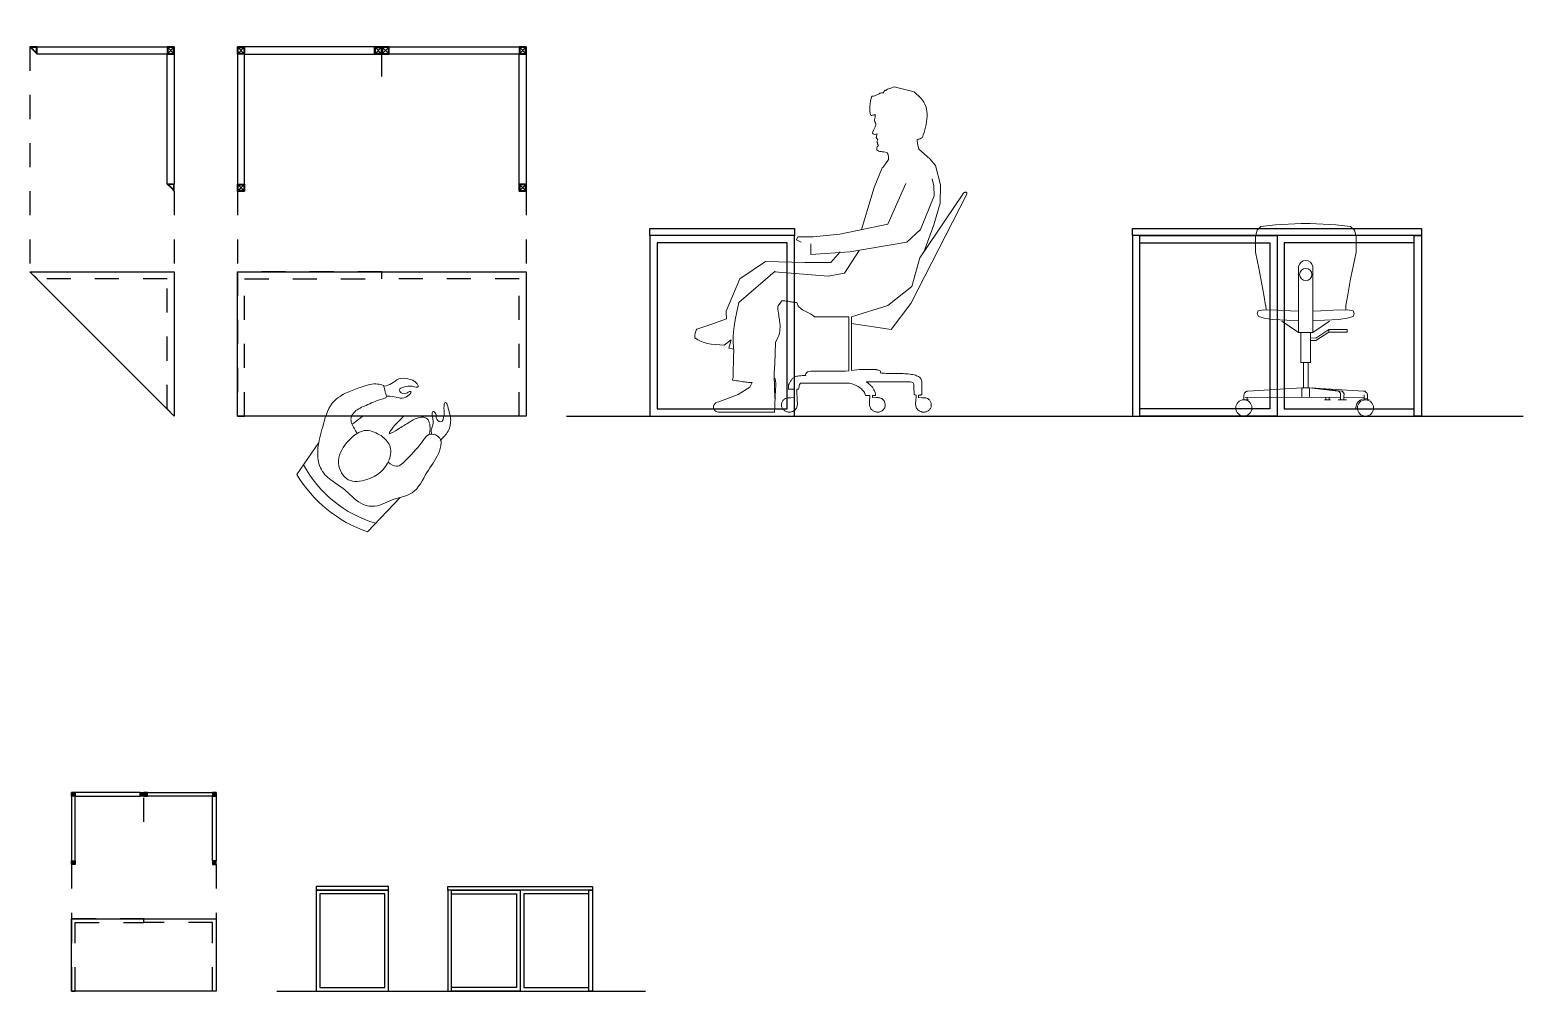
# Model space of a CAD drawing. Header units: millimetres. Extents: x -7.7 to 14.5, y -8.8 to 5.8.
# Drawn here: x -7.71 to -1.51, y 1.76 to 5.75 of the extents above; entities that cross this region are included whole.
import ezdxf

# ---------------------------------------------------------------- set-up
doc = ezdxf.new("R2010")
doc.units = ezdxf.units.MM
doc.linetypes.add('ACAD_ISO03W100', pattern=[30, 12, -18])
doc.linetypes.add('DASHED', pattern=[0.75, 0.5, -0.25])
doc.layers.add('04.PROVOLES_1', color=5, linetype='Continuous', lineweight=9)
doc.layers.add('GONIES', color=5, linetype='Continuous')
doc.layers.add('TAVLES', color=1, linetype='Continuous')

# ---------------------------------------------------------------- blocks, each defined once
blk = doc.blocks.new('chir')
at = {"layer": '04.PROVOLES_1', "color": 252}
for p, q in [((3.7788, -3.7158), (3.7118, -3.7235)), ((3.8974, -3.7101), (3.7788, -3.7158)), ((3.8974, -3.7101), (3.9393, -3.7101)), ((3.9393, -3.7101), (4.0579, -3.7158)), ((4.0579, -3.7158), (4.1249, -3.7235)), ((3.6937, -3.7415), (3.686, -3.7698)), ((3.686, -3.7698), (3.686, -3.8419)), ((3.7118, -3.7235), (3.6937, -3.7415)), ((4.1249, -3.7235), (4.143, -3.7415)), ((4.143, -3.7415), (4.1507, -3.7698)), ((4.1507, -3.7698), (4.1507, -3.8419)), ((3.686, -3.8419), (3.7015, -3.9165)), ((4.1507, -3.8419), (4.1352, -3.9165)), ((3.7015, -3.9165), (3.7118, -3.9655)), ((3.8857, -4.213), (3.8857, -3.9083)), ((3.951, -4.213), (3.951, -3.9083)), ((4.1352, -3.9165), (4.1249, -3.9655)), ((3.7118, -3.9655), (3.7247, -4.0401)), ((4.1249, -3.9655), (4.112, -4.0401)), ((3.7247, -4.0401), (3.7324, -4.089)), ((4.112, -4.0401), (4.1043, -4.089)), ((3.6946, -4.1267), (3.6986, -4.1135)), ((3.6999, -4.14), (3.6946, -4.1267)), ((3.6986, -4.1135), (3.725, -4.1082)), ((3.725, -4.1082), (3.7912, -4.1109)), ((3.7324, -4.089), (3.7324, -4.089)), ((3.7337, -4.0892), (3.7351, -4.1081)), ((3.7912, -4.1109), (3.8482, -4.1135)), ((3.8482, -4.1135), (3.8857, -4.1145)), ((3.9885, -4.1135), (3.951, -4.1145)), ((4.0455, -4.1109), (3.9885, -4.1135)), ((4.1117, -4.1082), (4.0455, -4.1109)), ((4.1042, -4.0892), (4.1035, -4.1081)), ((4.1043, -4.089), (4.1043, -4.089)), ((4.1381, -4.1135), (4.1117, -4.1082)), ((4.1368, -4.14), (4.1421, -4.1267)), ((4.1421, -4.1267), (4.1381, -4.1135)), ((3.7264, -4.1479), (3.6999, -4.14)), ((3.7661, -4.1532), (3.7264, -4.1479)), ((3.831, -4.1572), (3.7661, -4.1532)), ((3.8857, -4.213), (3.808, -4.1614)), ((3.8857, -4.1583), (3.831, -4.1572)), ((3.951, -4.1583), (4.0057, -4.1572)), ((3.951, -4.213), (4.0287, -4.1614)), ((4.0243, -4.1995), (3.9647, -4.2392)), ((4.0057, -4.1572), (4.0706, -4.1532)), ((4.0243, -4.2114), (4.0243, -4.1995)), ((4.0243, -4.1995), (4.109, -4.1995)), ((4.0706, -4.1532), (4.1103, -4.1479)), ((4.109, -4.1995), (4.109, -4.2114)), ((4.1103, -4.1479), (4.1368, -4.14)), ((3.8857, -4.213), (3.951, -4.213)), ((3.8957, -4.213), (3.8957, -4.3523)), ((3.941, -4.213), (3.941, -4.3523)), ((3.9647, -4.2392), (3.9422, -4.2379)), ((3.9647, -4.2511), (3.9422, -4.2498)), ((4.0243, -4.2114), (3.9647, -4.2511)), ((4.109, -4.2114), (4.0243, -4.2114)), ((3.8957, -4.3523), (3.941, -4.3523)), ((3.9075, -4.3523), (3.9075, -4.4693)), ((3.9292, -4.3523), (3.9292, -4.4693)), ((3.6516, -4.4841), (3.9011, -4.4693)), ((3.9011, -4.4693), (3.9011, -4.513)), ((3.9011, -4.4693), (3.9356, -4.4693)), ((3.9356, -4.4693), (4.0681, -4.4841)), ((4.1851, -4.4841), (3.9356, -4.4693)), ((3.9356, -4.4693), (3.9356, -4.513)), ((3.9514, -4.4693), (4.0838, -4.4841)), ((3.6273, -4.5243), (3.6541, -4.5243)), ((3.6331, -4.5037), (3.6331, -4.5243)), ((4.0793, -4.5127), (3.6382, -4.5135)), ((3.6488, -4.5127), (3.6488, -4.5243)), ((4.0053, -4.5243), (4.0321, -4.5243)), ((4.0111, -4.5128), (4.0111, -4.5243)), ((4.0268, -4.5127), (4.0268, -4.5243)), ((4.1072, -4.5243), (4.0688, -4.5243)), ((4.0793, -4.5012), (4.0793, -4.5243)), ((4.095, -4.5037), (4.095, -4.5127)), ((4.095, -4.5141), (4.1879, -4.5127)), ((4.095, -4.5141), (4.095, -4.5243)), ((4.1879, -4.5012), (4.1879, -4.5243)), ((4.2036, -4.5037), (4.2036, -4.5243))]:
    blk.add_line(p, q, dxfattribs=at)
for points in [[(3.6331, -4.5037, -0.063065), (3.6338, -4.498, -0.085574), (3.6355, -4.4942, -0.040619), (3.6386, -4.4904, -0.040619), (3.6422, -4.4871, -0.085574), (3.646, -4.4851, -0.063065), (3.6516, -4.4841)], [(4.0681, -4.4841, -0.060216), (4.0724, -4.4861, -0.082794), (4.0749, -4.4885, -0.037698), (4.0772, -4.4919, -0.037698), (4.079, -4.4955, -0.082794), (4.0796, -4.4989, -0.060216), (4.0793, -4.5037)], [(4.0838, -4.4841, -0.060216), (4.0881, -4.4861, -0.082794), (4.0907, -4.4885, -0.037698), (4.0929, -4.4919, -0.037698), (4.0947, -4.4955, -0.082794), (4.0954, -4.4989, -0.060216), (4.095, -4.5037)], [(4.1851, -4.4841, -0.063065), (4.1907, -4.4851, -0.085574), (4.1945, -4.4871, -0.040619), (4.1981, -4.4904, -0.040619), (4.2012, -4.4942, -0.085574), (4.2029, -4.498, -0.063065), (4.2036, -4.5037)]]:
    blk.add_lwpolyline(points, format="xyb", dxfattribs=at)
for centre, radius in [((3.9184, -3.9455), 0.0281), ((3.6326, -4.5616), 0.0374), ((4.1943, -4.5619), 0.0374)]:
    blk.add_circle(centre, radius, dxfattribs=at)
for centre, radius, start, end in [((3.9184, -3.9142), 0.0332, 10.19932, 169.80068), ((4.194, -4.5633), 0.0443, 67.37952, 180.31599)]:
    blk.add_arc(centre, radius, start, end, dxfattribs=at)
blk = doc.blocks.new('man chair')
at = {"layer": '04.PROVOLES_1', "color": 252}
for p, q in [((5.9833, -5.7621), (5.9767, -5.7719)), ((5.9914, -5.7531), (5.9833, -5.7621)), ((6.0235, -5.7217), (5.9914, -5.7531)), ((6.1219, -5.6968), (6.0235, -5.7217)), ((6.1272, -5.6995), (6.1219, -5.6968)), ((6.1327, -5.7017), (6.1272, -5.6995)), ((6.1384, -5.7035), (6.1327, -5.7017)), ((6.1442, -5.7051), (6.1384, -5.7035)), ((6.1498, -5.7069), (6.1442, -5.7051)), ((6.1551, -5.7089), (6.1498, -5.7069)), ((6.1596, -5.7115), (6.1551, -5.7089)), ((6.1632, -5.7146), (6.1596, -5.7115)), ((6.166, -5.714), (6.1632, -5.7146)), ((6.1678, -5.7145), (6.166, -5.714)), ((6.169, -5.7157), (6.1678, -5.7145)), ((6.17, -5.7176), (6.169, -5.7157)), ((6.1708, -5.7199), (6.17, -5.7176)), ((6.1719, -5.7221), (6.1708, -5.7199)), ((6.1733, -5.7244), (6.1719, -5.7221)), ((6.1754, -5.7262), (6.1733, -5.7244)), ((6.178, -5.7257), (6.1754, -5.7262)), ((6.1809, -5.7257), (6.178, -5.7257)), ((6.1842, -5.7264), (6.1809, -5.7257)), ((6.1874, -5.7275), (6.1842, -5.7264)), ((6.1913, -5.7289), (6.1874, -5.7275)), ((6.195, -5.7307), (6.1913, -5.7289)), ((6.1988, -5.7326), (6.195, -5.7307)), ((6.2027, -5.7346), (6.1988, -5.7326)), ((6.2067, -5.7366), (6.2027, -5.7346)), ((6.2105, -5.7385), (6.2067, -5.7366)), ((6.2143, -5.7403), (6.2105, -5.7385)), ((6.2181, -5.7417), (6.2143, -5.7403)), ((6.2214, -5.7428), (6.2181, -5.7417)), ((6.2247, -5.7435), (6.2214, -5.7428)), ((6.2276, -5.7435), (6.2247, -5.7435)), ((6.2302, -5.743), (6.2276, -5.7435)), ((6.2339, -5.7541), (6.2302, -5.743)), ((6.2369, -5.7662), (6.2339, -5.7541)), ((5.9613, -5.8299), (5.9612, -5.8427)), ((5.9622, -5.8173), (5.9613, -5.8299)), ((5.9642, -5.8053), (5.9622, -5.8173)), ((5.9672, -5.7935), (5.9642, -5.8053)), ((5.9713, -5.7825), (5.9672, -5.7935)), ((5.9767, -5.7719), (5.9713, -5.7825)), ((6.2137, -5.834), (6.2172, -5.8344)), ((6.2143, -5.8397), (6.2137, -5.834)), ((6.2172, -5.8344), (6.2209, -5.8348)), ((6.2209, -5.8348), (6.2244, -5.8354)), ((6.2244, -5.8354), (6.2276, -5.8358)), ((6.2276, -5.8358), (6.2307, -5.8365)), ((6.2307, -5.8365), (6.2333, -5.8369)), ((6.2333, -5.8369), (6.2356, -5.8375)), ((6.2356, -5.8375), (6.239, -5.8279)), ((6.2394, -5.7789), (6.2369, -5.7662)), ((6.239, -5.8279), (6.2409, -5.8168)), ((6.2409, -5.792), (6.2394, -5.7789)), ((6.2415, -5.8048), (6.2409, -5.792)), ((6.2409, -5.8168), (6.2415, -5.8048)), ((5.9612, -5.8427), (5.9619, -5.8557)), ((5.9619, -5.8557), (5.9634, -5.8688)), ((5.9634, -5.8688), (5.9658, -5.8818)), ((5.9658, -5.8818), (5.9685, -5.8949)), ((5.9685, -5.8949), (5.9717, -5.9078)), ((5.9717, -5.9078), (5.9756, -5.9203)), ((6.2118, -5.8808), (6.2121, -5.8773)), ((6.2122, -5.8844), (6.2118, -5.8808)), ((6.2121, -5.8773), (6.2134, -5.8733)), ((6.2133, -5.8885), (6.2122, -5.8844)), ((6.2153, -5.8929), (6.2133, -5.8885)), ((6.2134, -5.8733), (6.2156, -5.8685)), ((6.2153, -5.8462), (6.2143, -5.8397)), ((6.2164, -5.8521), (6.2153, -5.8462)), ((6.2177, -5.8988), (6.2153, -5.8929)), ((6.2156, -5.8685), (6.2185, -5.8624)), ((6.2176, -5.8578), (6.2164, -5.8521)), ((6.2185, -5.8624), (6.2176, -5.8578)), ((6.2235, -5.9096), (6.2177, -5.8988)), ((6.2264, -5.9177), (6.2235, -5.9096)), ((5.9756, -5.9203), (5.9795, -5.9325)), ((5.9795, -5.9325), (5.9838, -5.9443)), ((5.9838, -5.9443), (5.9902, -5.948)), ((5.9902, -5.948), (5.9952, -5.9506)), ((5.9952, -5.9506), (5.9991, -5.9524)), ((5.9991, -5.9524), (6.0023, -5.9533)), ((6.0081, -5.9747), (6.0017, -6.0026)), ((6.0023, -5.9533), (6.0053, -5.9538)), ((6.0053, -5.9538), (6.0087, -5.9539)), ((6.0082, -5.9749), (6.0081, -5.9747)), ((6.0093, -5.961), (6.0082, -5.9749)), ((6.0087, -5.9539), (6.0101, -5.954)), ((6.0101, -5.954), (6.0093, -5.961)), ((6.1999, -5.983), (6.2001, -5.9804)), ((6.2008, -5.9855), (6.1999, -5.983)), ((6.2001, -5.9804), (6.2013, -5.9794)), ((6.2012, -5.9563), (6.2099, -5.9445)), ((6.2064, -5.9668), (6.2012, -5.9563)), ((6.2013, -5.9794), (6.2024, -5.9778)), ((6.2024, -5.9778), (6.2028, -5.9758)), ((6.2028, -5.9758), (6.2031, -5.9735)), ((6.2031, -5.9735), (6.2037, -5.9714)), ((6.2037, -5.9714), (6.2041, -5.9694)), ((6.2041, -5.9694), (6.2052, -5.9678)), ((6.2052, -5.9678), (6.2064, -5.9668)), ((6.2056, -5.9275), (6.2118, -5.9289)), ((6.2099, -5.9445), (6.2056, -5.9275)), ((6.2118, -5.9289), (6.2174, -5.9294)), ((6.2174, -5.9294), (6.2219, -5.9288)), ((6.2219, -5.9288), (6.2252, -5.9271)), ((6.2252, -5.9271), (6.2269, -5.9234)), ((6.2269, -5.9234), (6.2264, -5.9177)), ((6.1496, -6.0516), (6.1496, -6.0408)), ((6.1758, -6.0901), (6.1496, -6.0516)), ((6.1723, -6.0153), (6.1792, -6.0148)), ((6.1792, -6.0148), (6.1857, -6.0139)), ((6.1857, -6.0139), (6.1916, -6.0126)), ((6.1916, -6.0126), (6.1969, -6.0111)), ((6.1969, -6.0111), (6.2016, -6.0091)), ((6.2024, -5.9877), (6.2008, -5.9855)), ((6.2016, -6.0091), (6.2057, -6.0068)), ((6.2041, -5.9904), (6.2024, -5.9877)), ((6.2058, -5.9935), (6.2041, -5.9904)), ((6.2057, -6.0068), (6.2069, -6.0014)), ((6.2069, -5.9971), (6.2058, -5.9935)), ((6.2069, -6.0014), (6.2069, -5.9971)), ((6.1807, -6.0924), (6.1758, -6.0901)), ((6.2197, -6.1899), (6.1807, -6.0924)), ((5.9262, -6.2305), (5.9276, -6.181)), ((5.9276, -6.181), (5.9359, -6.1463)), ((6.0646, -6.1702), (6.1531, -6.3678)), ((6.2812, -6.3953), (6.2197, -6.1899)), ((5.7668, -6.2152), (5.7661, -6.2167)), ((5.7661, -6.2167), (5.7661, -6.2183)), ((5.7661, -6.2183), (5.7665, -6.22)), ((5.7665, -6.22), (5.7672, -6.222)), ((5.7676, -6.2141), (5.7668, -6.2152)), ((5.7672, -6.222), (6.0397, -6.7559)), ((5.7687, -6.213), (5.7676, -6.2141)), ((5.7703, -6.2125), (5.7687, -6.213)), ((5.7723, -6.2123), (5.7703, -6.2125)), ((5.7727, -6.2123), (5.7723, -6.2123)), ((5.7747, -6.2125), (5.7727, -6.2123)), ((5.7769, -6.213), (5.7747, -6.2125)), ((5.7789, -6.2141), (5.7769, -6.213)), ((5.7809, -6.2152), (5.7789, -6.2141)), ((5.7826, -6.2167), (5.7809, -6.2152)), ((5.7844, -6.2183), (5.7826, -6.2167)), ((5.7859, -6.22), (5.7844, -6.2183)), ((5.787, -6.222), (5.7859, -6.22)), ((5.9969, -6.5335), (5.787, -6.222)), ((5.9262, -6.2305), (5.9935, -6.395)), ((5.9935, -6.395), (6.0598, -6.4564)), ((6.1531, -6.3678), (6.3876, -6.4182)), ((6.3876, -6.4182), (6.5183, -6.4299)), ((6.0598, -6.4564), (6.0598, -6.4564)), ((6.5183, -6.4299), (6.5925, -6.4306)), ((6.5295, -6.4654), (6.5295, -6.5171)), ((6.5995, -6.4446), (6.5764, -6.4564)), ((6.5925, -6.4306), (6.5995, -6.4446)), ((6.0352, -6.6726), (5.9969, -6.5335)), ((6.3647, -6.6083), (6.2934, -6.4965)), ((6.4319, -6.5555), (6.3863, -6.5042)), ((6.5592, -6.5555), (6.4319, -6.5555)), ((6.7503, -6.5505), (6.5592, -6.5555)), ((6.8767, -6.6358), (6.7503, -6.5505)), ((6.4439, -6.6227), (6.3647, -6.6083)), ((6.7063, -6.6014), (6.4439, -6.6227)), ((6.8809, -6.7521), (6.7032, -6.5987)), ((6.9431, -6.7936), (6.8767, -6.6358)), ((6.1526, -6.7654), (6.0352, -6.6726)), ((6.0397, -6.7559), (6.1372, -6.8828)), ((6.3304, -6.822), (6.1526, -6.7654)), ((6.5638, -6.7907), (6.5702, -6.7869)), ((6.5702, -6.7869), (6.5762, -6.783)), ((6.5762, -6.783), (6.5815, -6.7783)), ((6.5815, -6.7783), (6.5863, -6.7735)), ((6.5863, -6.7735), (6.5905, -6.7678)), ((6.5905, -6.7678), (6.5938, -6.7611)), ((6.5938, -6.7611), (6.596, -6.7539)), ((6.596, -6.7539), (6.6004, -6.7519)), ((6.6004, -6.7519), (6.6062, -6.751)), ((6.6062, -6.751), (6.6121, -6.7501)), ((6.6121, -6.7501), (6.6179, -6.7492)), ((6.6179, -6.7492), (6.6236, -6.7484)), ((6.6236, -6.7484), (6.6293, -6.7475)), ((6.6293, -6.7475), (6.635, -6.7466)), ((6.635, -6.7466), (6.6406, -6.7457)), ((6.6406, -6.7457), (6.6458, -6.745)), ((6.6458, -6.745), (6.6511, -6.7444)), ((6.6511, -6.7444), (6.6562, -6.7439)), ((6.6562, -6.7439), (6.6611, -6.7435)), ((6.6611, -6.7435), (6.6657, -6.7431)), ((6.6657, -6.7431), (6.6701, -6.7431)), ((6.6701, -6.7431), (6.6749, -6.7492)), ((6.6749, -6.7492), (6.6794, -6.7545)), ((6.6794, -6.7545), (6.6829, -6.7589)), ((6.6829, -6.7589), (6.686, -6.7633)), ((6.686, -6.7633), (6.6884, -6.7675)), ((6.6884, -6.7675), (6.6899, -6.7724)), ((6.6904, -6.7841), (6.6893, -6.7942)), ((6.6899, -6.7724), (6.6906, -6.7777)), ((6.6906, -6.7777), (6.6904, -6.7841)), ((6.891, -6.7973), (6.8809, -6.7521)), ((6.1372, -6.8828), (6.3304, -6.8537)), ((6.3304, -6.822), (6.3304, -7.0836)), ((6.3441, -6.8219), (6.5118, -6.8209)), ((6.3441, -7.0852), (6.3441, -6.8219)), ((6.5118, -6.8209), (6.5158, -6.8167)), ((6.5158, -6.8167), (6.5204, -6.8127)), ((6.5204, -6.8127), (6.5257, -6.8094)), ((6.5257, -6.8094), (6.5314, -6.8061)), ((6.5314, -6.8061), (6.5376, -6.803)), ((6.5376, -6.803), (6.5442, -6.7999)), ((6.5442, -6.7999), (6.5508, -6.7971)), ((6.5508, -6.7971), (6.5575, -6.794)), ((6.5575, -6.794), (6.5638, -6.7907)), ((6.6805, -6.8526), (6.6796, -6.8621)), ((6.6816, -6.8429), (6.6805, -6.8526)), ((6.6829, -6.8335), (6.6816, -6.8429)), ((6.6847, -6.8238), (6.6829, -6.8335)), ((6.6862, -6.8143), (6.6847, -6.8238)), ((6.6877, -6.8043), (6.6862, -6.8143)), ((6.6893, -6.7942), (6.6877, -6.8043)), ((6.8983, -6.8359), (6.891, -6.7973)), ((6.9033, -6.8681), (6.8983, -6.8359)), ((6.9407, -6.8307), (6.9418, -6.8225)), ((6.9407, -6.8307), (6.9407, -6.8307)), ((7.0179, -6.859), (6.9407, -6.8307)), ((6.9418, -6.8225), (6.9429, -6.808)), ((6.9429, -6.808), (6.9431, -6.7936)), ((7.0864, -6.8825), (7.0179, -6.859)), ((6.6796, -6.8621), (6.6794, -6.8718)), ((6.6794, -6.8718), (6.6798, -6.8815)), ((6.6798, -6.8815), (6.6809, -6.8917)), ((6.6809, -6.8917), (6.6829, -6.9018)), ((6.6829, -6.9018), (6.6858, -6.9122)), ((6.6858, -6.9122), (6.6899, -6.923)), ((6.6899, -6.923), (6.695, -6.9342)), ((6.9066, -6.8952), (6.9033, -6.8681)), ((6.9082, -6.9174), (6.9066, -6.8952)), ((6.9086, -6.9357), (6.9082, -6.9174)), ((7.0807, -6.9345), (7.0884, -6.9297)), ((7.0895, -6.8871), (7.0864, -6.8825)), ((7.0884, -6.9297), (7.0956, -6.9244)), ((7.0917, -6.8924), (7.0895, -6.8871)), ((7.0934, -6.8977), (7.0917, -6.8924)), ((7.0945, -6.9034), (7.0934, -6.8977)), ((7.0952, -6.9089), (7.0945, -6.9034)), ((7.0954, -6.9145), (7.0952, -6.9089)), ((7.0956, -6.9195), (7.0954, -6.9145)), ((7.0956, -6.9244), (7.0956, -6.9195)), ((6.695, -6.9342), (6.7016, -6.9457)), ((6.7016, -6.9457), (6.7052, -7.0515)), ((6.9055, -6.995), (6.9058, -6.9851)), ((6.9064, -7.0056), (6.9055, -6.995)), ((6.9058, -6.9851), (6.9064, -6.975)), ((6.9064, -6.975), (6.9075, -6.9637)), ((6.9086, -7.1173), (6.9064, -7.0056)), ((6.9075, -6.9637), (6.9084, -6.951)), ((6.9084, -6.951), (6.9086, -6.9357)), ((6.9184, -6.9341), (6.9184, -6.9343)), ((6.9294, -6.9755), (6.9184, -6.9341)), ((6.9184, -6.9343), (6.9527, -6.9595)), ((7.0165, -6.9552), (7.0262, -6.9535)), ((7.0262, -6.9535), (7.0359, -6.9513)), ((7.0359, -6.9513), (7.0454, -6.9488)), ((7.0454, -6.9488), (7.0546, -6.9458)), ((7.0546, -6.9458), (7.0637, -6.9424)), ((7.0637, -6.9424), (7.0723, -6.9387)), ((7.0723, -6.9387), (7.0807, -6.9345)), ((6.2085, -7.0787), (6.2058, -7.0807)), ((6.2905, -7.0787), (6.2085, -7.0787)), ((6.3304, -7.0836), (6.2905, -7.0787)), ((6.7052, -7.0515), (6.7089, -7.0949)), ((5.9865, -7.142), (5.986, -7.2015)), ((5.9874, -7.1321), (5.9865, -7.1367)), ((5.9865, -7.1367), (5.9865, -7.142)), ((5.9891, -7.1277), (5.9874, -7.1321)), ((5.9913, -7.1237), (5.9891, -7.1277)), ((5.9944, -7.1202), (5.9913, -7.1237)), ((5.9982, -7.1169), (5.9944, -7.1202)), ((6.0024, -7.114), (5.9982, -7.1169)), ((6.0072, -7.1116), (6.0024, -7.114)), ((6.0125, -7.1092), (6.0072, -7.1116)), ((6.0182, -7.1074), (6.0125, -7.1092)), ((6.0246, -7.1056), (6.0182, -7.1074)), ((6.0312, -7.1041), (6.0246, -7.1056)), ((6.0262, -7.1524), (6.0271, -7.1477)), ((6.0271, -7.1477), (6.0288, -7.1442)), ((6.0288, -7.1442), (6.0317, -7.142)), ((6.0383, -7.1028), (6.0312, -7.1041)), ((6.0317, -7.142), (6.0356, -7.1405)), ((6.0356, -7.1405), (6.0414, -7.14)), ((6.0456, -7.1019), (6.0383, -7.1028)), ((6.0414, -7.14), (6.2576, -7.1387)), ((6.0533, -7.101), (6.0456, -7.1019)), ((6.061, -7.1001), (6.0533, -7.101)), ((6.0692, -7.0997), (6.061, -7.1001)), ((6.0775, -7.0992), (6.0692, -7.0997)), ((6.0859, -7.099), (6.0775, -7.0992)), ((6.0945, -7.0988), (6.0859, -7.099)), ((6.1029, -7.0986), (6.0945, -7.0988)), ((6.1115, -7.0986), (6.1029, -7.0986)), ((6.1201, -7.0983), (6.1115, -7.0986)), ((6.1287, -7.0983), (6.1201, -7.0983)), ((6.1371, -7.0983), (6.1287, -7.0983)), ((6.1454, -7.0981), (6.1371, -7.0983)), ((6.1534, -7.0981), (6.1454, -7.0981)), ((6.1613, -7.0979), (6.1534, -7.0981)), ((6.169, -7.0977), (6.1613, -7.0979)), ((6.1763, -7.0972), (6.169, -7.0977)), ((6.1833, -7.0968), (6.1763, -7.0972)), ((6.19, -7.0961), (6.1833, -7.0968)), ((6.1882, -7.0884), (6.188, -7.0917)), ((6.188, -7.0917), (6.19, -7.0961)), ((6.1904, -7.086), (6.1882, -7.0884)), ((6.1939, -7.0845), (6.1904, -7.086)), ((6.1979, -7.0831), (6.1939, -7.0845)), ((6.2021, -7.082), (6.1979, -7.0831)), ((6.2058, -7.0807), (6.2021, -7.082)), ((6.2453, -7.1488), (6.2411, -7.1526)), ((6.249, -7.1457), (6.2453, -7.1488)), ((6.2524, -7.1433), (6.249, -7.1457)), ((6.255, -7.1413), (6.2524, -7.1433)), ((6.257, -7.1398), (6.255, -7.1413)), ((6.2579, -7.1389), (6.257, -7.1398)), ((6.2576, -7.1387), (6.2579, -7.1389)), ((6.3169, -7.1532), (6.3242, -7.1506)), ((6.3242, -7.1506), (6.3319, -7.1482)), ((6.3319, -7.1482), (6.3401, -7.1462)), ((6.3401, -7.1462), (6.3529, -7.1462)), ((6.3595, -7.0871), (6.3441, -7.0852)), ((6.3529, -7.1462), (6.5799, -7.1462)), ((6.5286, -7.0869), (6.3595, -7.0871)), ((6.5387, -7.088), (6.5286, -7.0869)), ((6.546, -7.0911), (6.5387, -7.088)), ((6.5508, -7.095), (6.546, -7.0911)), ((6.5537, -7.0997), (6.5508, -7.095)), ((6.5548, -7.1039), (6.5537, -7.0997)), ((6.5538, -7.1081), (6.5544, -7.1072)), ((6.5616, -7.1083), (6.5538, -7.1081)), ((6.5544, -7.1072), (6.5548, -7.1039)), ((6.5707, -7.1085), (6.5616, -7.1083)), ((6.5786, -7.1092), (6.5707, -7.1085)), ((6.5857, -7.11), (6.5786, -7.1092)), ((6.5799, -7.1462), (6.583, -7.1502)), ((6.583, -7.1502), (6.5848, -7.153)), ((6.5921, -7.1111), (6.5857, -7.11)), ((6.5976, -7.1122), (6.5921, -7.1111)), ((6.6024, -7.1138), (6.5976, -7.1122)), ((6.6066, -7.1155), (6.6024, -7.1138)), ((6.6104, -7.1175), (6.6066, -7.1155)), ((6.6137, -7.1195), (6.6104, -7.1175)), ((6.6168, -7.1219), (6.6137, -7.1195)), ((6.6194, -7.1244), (6.6168, -7.1219)), ((6.6216, -7.127), (6.6194, -7.1244)), ((6.624, -7.1299), (6.6216, -7.127)), ((6.626, -7.133), (6.624, -7.1299)), ((6.6282, -7.136), (6.626, -7.133)), ((6.6324, -7.1424), (6.6282, -7.136)), ((6.6355, -7.1484), (6.6324, -7.1424)), ((6.6375, -7.1537), (6.6355, -7.1484)), ((6.7003, -7.148), (6.6994, -7.1617)), ((6.7025, -7.1342), (6.7003, -7.148)), ((6.7054, -7.1205), (6.7025, -7.1342)), ((6.7078, -7.1073), (6.7054, -7.2205)), ((6.7089, -7.0949), (6.7078, -7.1073)), ((6.8162, -7.1429), (6.8211, -7.1429)), ((6.8266, -7.1658), (6.8162, -7.1429)), ((6.8211, -7.1429), (6.8277, -7.1427)), ((6.8277, -7.1427), (6.8341, -7.142)), ((6.8341, -7.142), (6.8407, -7.1416)), ((6.8407, -7.1416), (6.8471, -7.1407)), ((6.8471, -7.1407), (6.8537, -7.1398)), ((6.8537, -7.1398), (6.8606, -7.1387)), ((6.8606, -7.1387), (6.8678, -7.1376)), ((6.8678, -7.1376), (6.8753, -7.1363)), ((6.8753, -7.1363), (6.8837, -7.1349)), ((6.8837, -7.1349), (6.8925, -7.1338)), ((6.8925, -7.1338), (6.902, -7.1325)), ((6.902, -7.1325), (6.9124, -7.1312)), ((6.9124, -7.1312), (6.9086, -7.1173)), ((5.9547, -7.2234), (5.9521, -7.2256)), ((5.9576, -7.2216), (5.9547, -7.2234)), ((5.9609, -7.2203), (5.9576, -7.2216)), ((5.9642, -7.2189), (5.9609, -7.2203)), ((5.9675, -7.2181), (5.9642, -7.2189)), ((5.9713, -7.2174), (5.9675, -7.2181)), ((5.975, -7.217), (5.9713, -7.2174)), ((5.9788, -7.217), (5.975, -7.217)), ((5.9825, -7.217), (5.9788, -7.217)), ((5.9865, -7.2174), (5.9825, -7.217)), ((5.986, -7.2015), (5.9885, -7.2024)), ((6.0032, -7.2159), (5.9865, -7.2174)), ((5.9885, -7.2024), (5.9909, -7.2031)), ((5.9909, -7.2031), (5.9935, -7.2037)), ((5.9935, -7.2037), (5.9962, -7.2044)), ((5.9962, -7.2044), (5.9988, -7.2048)), ((5.9988, -7.2048), (6.0015, -7.2051)), ((6.0015, -7.2051), (6.0027, -7.2052)), ((6.0027, -7.2052), (6.0032, -7.2159)), ((6.0149, -7.2044), (6.0167, -7.204)), ((6.0167, -7.2375), (6.0149, -7.2044)), ((6.0167, -7.204), (6.0189, -7.2033)), ((6.0189, -7.2033), (6.0209, -7.2022)), ((6.0209, -7.2022), (6.0231, -7.2011)), ((6.0231, -7.2011), (6.0248, -7.1995)), ((6.0248, -7.1995), (6.0253, -7.1662)), ((6.0253, -7.1662), (6.0257, -7.1585)), ((6.0257, -7.1585), (6.0262, -7.1524)), ((6.1798, -7.2231), (6.1772, -7.2253)), ((6.1827, -7.2214), (6.1798, -7.2231)), ((6.186, -7.22), (6.1827, -7.2214)), ((6.1893, -7.2187), (6.186, -7.22)), ((6.1926, -7.2178), (6.1893, -7.2187)), ((6.1964, -7.2172), (6.1926, -7.2178)), ((6.2001, -7.2167), (6.1964, -7.2172)), ((6.2038, -7.2167), (6.2001, -7.2167)), ((6.2076, -7.2167), (6.2038, -7.2167)), ((6.2116, -7.2172), (6.2076, -7.2167)), ((6.2283, -7.2156), (6.2116, -7.2172)), ((6.2131, -7.1982), (6.2127, -7.2059)), ((6.2127, -7.2059), (6.2279, -7.2061)), ((6.2149, -7.1909), (6.2131, -7.1982)), ((6.2171, -7.1841), (6.2149, -7.1909)), ((6.2204, -7.1777), (6.2171, -7.1841)), ((6.2239, -7.1718), (6.2204, -7.1777)), ((6.2281, -7.1662), (6.2239, -7.1718)), ((6.2279, -7.2061), (6.2283, -7.2156)), ((6.2323, -7.1612), (6.2281, -7.1662)), ((6.2367, -7.1565), (6.2323, -7.1612)), ((6.2411, -7.1526), (6.2367, -7.1565)), ((6.2401, -7.2062), (6.2612, -7.2064)), ((6.2418, -7.2372), (6.2401, -7.2062)), ((6.2612, -7.2064), (6.2629, -7.2015)), ((6.2629, -7.2015), (6.2649, -7.1967)), ((6.2649, -7.1967), (6.2676, -7.1918)), ((6.2676, -7.1918), (6.2707, -7.1872)), ((6.2707, -7.1872), (6.274, -7.1828)), ((6.274, -7.1828), (6.2779, -7.1784)), ((6.2779, -7.1784), (6.2821, -7.1742)), ((6.2821, -7.1742), (6.287, -7.1702)), ((6.287, -7.1702), (6.292, -7.1665)), ((6.292, -7.1665), (6.2975, -7.1627)), ((6.2975, -7.1627), (6.3037, -7.1594)), ((6.3037, -7.1594), (6.3101, -7.1563)), ((6.3101, -7.1563), (6.3169, -7.1532)), ((6.5848, -7.153), (6.5857, -7.1554)), ((6.5857, -7.1554), (6.5861, -7.1579)), ((6.5861, -7.1579), (6.5863, -7.1607)), ((6.5863, -7.1607), (6.5866, -7.164)), ((6.5866, -7.164), (6.5872, -7.1687)), ((6.5872, -7.1687), (6.5888, -7.1748)), ((6.5888, -7.1748), (6.5901, -7.1748)), ((6.5901, -7.1748), (6.5921, -7.1748)), ((6.5921, -7.1748), (6.5949, -7.1748)), ((6.5949, -7.1748), (6.598, -7.1751)), ((6.598, -7.1751), (6.5956, -7.2375)), ((6.598, -7.1751), (6.598, -7.1751)), ((6.6095, -7.2158), (6.6103, -7.1753)), ((6.6262, -7.2174), (6.6095, -7.2158)), ((6.6103, -7.1753), (6.6139, -7.1753)), ((6.6139, -7.1753), (6.6181, -7.1755)), ((6.6181, -7.1755), (6.6223, -7.1755)), ((6.6223, -7.1755), (6.626, -7.1757)), ((6.626, -7.1757), (6.6295, -7.1757)), ((6.6302, -7.2169), (6.6262, -7.2174)), ((6.6295, -7.1757), (6.6328, -7.1759)), ((6.6339, -7.2169), (6.6302, -7.2169)), ((6.6328, -7.1759), (6.6355, -7.1759)), ((6.6377, -7.2169), (6.6339, -7.2169)), ((6.6355, -7.1759), (6.6375, -7.1759)), ((6.6384, -7.1583), (6.6375, -7.1537)), ((6.6375, -7.1759), (6.6388, -7.1759)), ((6.6414, -7.2174), (6.6377, -7.2169)), ((6.639, -7.1629), (6.6384, -7.1583)), ((6.6388, -7.1715), (6.639, -7.1673)), ((6.6388, -7.1759), (6.6388, -7.1715)), ((6.639, -7.1673), (6.639, -7.1629)), ((6.6452, -7.2181), (6.6414, -7.2174)), ((6.6485, -7.2189), (6.6452, -7.2181)), ((6.6518, -7.2203), (6.6485, -7.2189)), ((6.6549, -7.2216), (6.6518, -7.2203)), ((6.658, -7.2233), (6.6549, -7.2216)), ((6.6606, -7.2255), (6.658, -7.2233)), ((6.6994, -7.1617), (6.7014, -7.1749)), ((6.7014, -7.1749), (6.7065, -7.2871)), ((6.8848, -7.2015), (6.8266, -7.1658)), ((6.9779, -7.2368), (6.8848, -7.2015)), ((5.9408, -7.2485), (5.9404, -7.2536)), ((5.9404, -7.2536), (5.9404, -7.2584)), ((5.9404, -7.2584), (5.9415, -7.2633)), ((5.9415, -7.2439), (5.9408, -7.2485)), ((5.9424, -7.2401), (5.9415, -7.2439)), ((5.9415, -7.2633), (5.9431, -7.2663)), ((5.9437, -7.2366), (5.9424, -7.2401)), ((5.9431, -7.2663), (5.9448, -7.2694)), ((5.9455, -7.2333), (5.9437, -7.2366)), ((5.9448, -7.2694), (5.947, -7.2725)), ((5.9475, -7.2304), (5.9455, -7.2333)), ((5.947, -7.2725), (5.9497, -7.2756)), ((5.9497, -7.2278), (5.9475, -7.2304)), ((5.9521, -7.2256), (5.9497, -7.2278)), ((5.9497, -7.2756), (5.9525, -7.2782)), ((5.9525, -7.2782), (5.9558, -7.2809)), ((5.9558, -7.2809), (5.9591, -7.2831)), ((5.9591, -7.2831), (5.9629, -7.2849)), ((5.9629, -7.2849), (5.966, -7.2857)), ((5.966, -7.2857), (5.9691, -7.2866)), ((5.9691, -7.2866), (5.9722, -7.2871)), ((5.9722, -7.2871), (5.9752, -7.2873)), ((5.9752, -7.2873), (5.9783, -7.2873)), ((5.9783, -7.2873), (5.9814, -7.2871)), ((5.9814, -7.2871), (5.9843, -7.2868)), ((5.9843, -7.2868), (5.9874, -7.286)), ((5.9874, -7.286), (5.9904, -7.2851)), ((5.9904, -7.2851), (5.9933, -7.284)), ((5.9933, -7.284), (5.9962, -7.2827)), ((5.9962, -7.2827), (5.999, -7.2811)), ((5.999, -7.2811), (6.0019, -7.2791)), ((6.0019, -7.2791), (6.0048, -7.2771)), ((6.0048, -7.2771), (6.0074, -7.2747)), ((6.0074, -7.2747), (6.0101, -7.2721)), ((6.0101, -7.2721), (6.0125, -7.2674)), ((6.0125, -7.2674), (6.0143, -7.263)), ((6.0143, -7.263), (6.0158, -7.2588)), ((6.0158, -7.2588), (6.0167, -7.2547)), ((6.0173, -7.2419), (6.0167, -7.2375)), ((6.0167, -7.2547), (6.0173, -7.2505)), ((6.0176, -7.2461), (6.0173, -7.2419)), ((6.0173, -7.2505), (6.0176, -7.2461)), ((6.1659, -7.2483), (6.1655, -7.2533)), ((6.1655, -7.2533), (6.1655, -7.2582)), ((6.1655, -7.2582), (6.1666, -7.263)), ((6.1666, -7.2436), (6.1659, -7.2483)), ((6.1675, -7.2399), (6.1666, -7.2436)), ((6.1666, -7.263), (6.1681, -7.2661)), ((6.1688, -7.2364), (6.1675, -7.2399)), ((6.1681, -7.2661), (6.1699, -7.2692)), ((6.1706, -7.233), (6.1688, -7.2364)), ((6.1699, -7.2692), (6.1721, -7.2723)), ((6.1725, -7.2302), (6.1706, -7.233)), ((6.1721, -7.2723), (6.1748, -7.2754)), ((6.1748, -7.2275), (6.1725, -7.2302)), ((6.1772, -7.2253), (6.1748, -7.2275)), ((6.1748, -7.2754), (6.1776, -7.278)), ((6.1776, -7.278), (6.1809, -7.2807)), ((6.1809, -7.2807), (6.1842, -7.2829)), ((6.1842, -7.2829), (6.188, -7.2846)), ((6.188, -7.2846), (6.1911, -7.2855)), ((6.1911, -7.2855), (6.1941, -7.2864)), ((6.1941, -7.2864), (6.1972, -7.2868)), ((6.1972, -7.2868), (6.2003, -7.2871)), ((6.2003, -7.2871), (6.2034, -7.2871)), ((6.2034, -7.2871), (6.2065, -7.2868)), ((6.2065, -7.2868), (6.2094, -7.2866)), ((6.2094, -7.2866), (6.2124, -7.2857)), ((6.2124, -7.2857), (6.2155, -7.2849)), ((6.2155, -7.2849), (6.2184, -7.2838)), ((6.2184, -7.2838), (6.2213, -7.2824)), ((6.2213, -7.2824), (6.2241, -7.2809)), ((6.2241, -7.2809), (6.227, -7.2789)), ((6.227, -7.2789), (6.2299, -7.2769)), ((6.2299, -7.2769), (6.2325, -7.2745)), ((6.2325, -7.2745), (6.2352, -7.2718)), ((6.2352, -7.2718), (6.2376, -7.2672)), ((6.2376, -7.2672), (6.2393, -7.2628)), ((6.2393, -7.2628), (6.2409, -7.2586)), ((6.2409, -7.2586), (6.2418, -7.2544)), ((6.2424, -7.2416), (6.2418, -7.2372)), ((6.2418, -7.2544), (6.2424, -7.2502)), ((6.2426, -7.2458), (6.2424, -7.2416)), ((6.2424, -7.2502), (6.2426, -7.2458)), ((6.5949, -7.2419), (6.5947, -7.2461)), ((6.5947, -7.2461), (6.5949, -7.2505)), ((6.5956, -7.2375), (6.5949, -7.2419)), ((6.5949, -7.2505), (6.5956, -7.2547)), ((6.5956, -7.2547), (6.5965, -7.2588)), ((6.5965, -7.2588), (6.598, -7.263)), ((6.598, -7.263), (6.5998, -7.2674)), ((6.5998, -7.2674), (6.6022, -7.2721)), ((6.6022, -7.2721), (6.6048, -7.2747)), ((6.6048, -7.2747), (6.6075, -7.2771)), ((6.6075, -7.2771), (6.6104, -7.2791)), ((6.6104, -7.2791), (6.6132, -7.2811)), ((6.6132, -7.2811), (6.6161, -7.2827)), ((6.6161, -7.2827), (6.6192, -7.284)), ((6.6192, -7.284), (6.622, -7.2851)), ((6.622, -7.2851), (6.6251, -7.286)), ((6.6251, -7.286), (6.6282, -7.2868)), ((6.6282, -7.2868), (6.6313, -7.2871)), ((6.6313, -7.2871), (6.6344, -7.2873)), ((6.6344, -7.2873), (6.6375, -7.2873)), ((6.6375, -7.2873), (6.6406, -7.2871)), ((6.6406, -7.2871), (6.6436, -7.2866)), ((6.6436, -7.2866), (6.6467, -7.2857)), ((6.6467, -7.2857), (6.6498, -7.2849)), ((6.6498, -7.2849), (6.6536, -7.2831)), ((6.6536, -7.2831), (6.6569, -7.2809)), ((6.6569, -7.2809), (6.6602, -7.2782)), ((6.6652, -7.2304), (6.663, -7.2278)), ((6.663, -7.2756), (6.6657, -7.2725)), ((6.6672, -7.2333), (6.6652, -7.2304)), ((6.6657, -7.2725), (6.6679, -7.2694)), ((6.669, -7.2366), (6.6672, -7.2333)), ((6.6679, -7.2694), (6.6697, -7.2663)), ((6.6703, -7.2401), (6.669, -7.2366)), ((6.6697, -7.2663), (6.6712, -7.2633)), ((6.6712, -7.2438), (6.6703, -7.2401)), ((6.6719, -7.2485), (6.6712, -7.2438)), ((6.6712, -7.2633), (6.6723, -7.2584)), ((6.6723, -7.2536), (6.6719, -7.2485)), ((6.6723, -7.2584), (6.6723, -7.2536)), ((6.7065, -7.2871), (6.9715, -7.2871)), ((6.9715, -7.2871), (6.977, -7.2879)), ((6.977, -7.2879), (6.9823, -7.2875)), ((6.9862, -7.2394), (6.9779, -7.2368)), ((6.9823, -7.2875), (6.9873, -7.2862)), ((6.9928, -7.2427), (6.9862, -7.2394)), ((6.9873, -7.2862), (6.992, -7.284)), ((6.992, -7.284), (6.9959, -7.2811)), ((6.9979, -7.2465), (6.9928, -7.2427)), ((6.9959, -7.2811), (6.9995, -7.2776)), ((7.0017, -7.2507), (6.9979, -7.2465)), ((6.9995, -7.2776), (7.0021, -7.2736)), ((7.0039, -7.2553), (7.0017, -7.2507)), ((7.0021, -7.2736), (7.0041, -7.2692)), ((7.0052, -7.2599), (7.0039, -7.2553)), ((7.0041, -7.2692), (7.0052, -7.2646)), ((7.0052, -7.2646), (7.0052, -7.2599))]:
    blk.add_line(p, q, dxfattribs=at)
for points in [[(6.0017, -6.0026), (5.9473, -6.0486), (5.9203, -6.0823), (5.8947, -6.1757), (5.8964, -6.2654), (5.9277, -6.3711), (5.9776, -6.5049)], [(6.1723, -6.0153), (6.157, -6.0186), (6.1549, -6.0204), (6.1538, -6.0235), (6.1513, -6.0287), (6.1496, -6.0408)], [(6.0598, -6.4564), (6.3383, -6.5042), (6.5295, -6.5171)], [(6.9294, -6.9755), (6.9061, -6.9801)], [(6.9527, -6.9595), (7.0165, -6.9552)]]:
    blk.add_lwpolyline(points, dxfattribs=at)

msp = doc.modelspace()

# ---------------------------------------------------------------- linework, layer by layer
at = {"layer": '04.PROVOLES_1'}
for p, q in [((-6.6037, 3.906, -9105636.3553), (-6.5122, 4.0379, -9105636.3553)), ((-6.1741, 3.8106, -9105636.3553), (-6.3093, 3.6673, -9105636.3553))]:
    msp.add_line(p, q, dxfattribs=at)
for radius, start, end in [(0.5073, 208.58554, 253.35106), (0.5513, 210.86065, 251.07595)]:
    msp.add_arc((-6.1305, 4.1888, -9105636.3553), radius, start, end, dxfattribs=at)
at = {"layer": '04.PROVOLES_1', "color": 252}
for points in [[(-6.2501, 4.278), (-6.2745, 4.2817), (-6.3451, 4.2652), (-6.401, 4.2431), (-6.456, 4.2016), (-6.4959, 4.1035), (-6.5156, 4.0143), (-6.5114, 3.9512), (-6.4967, 3.918), (-6.4467, 3.8724), (-6.3997, 3.8382), (-6.3273, 3.7808), (-6.279, 3.774), (-6.1997, 3.8028), (-6.124, 3.8299), (-6.0628, 3.9142), (-6.0152, 3.9923), (-6.004, 4.0367), (-6.0061, 4.0514), (-6.0544, 4.0719), (-6.0757, 4.0506), (-6.1487, 3.9667), (-6.1892, 3.9397), (-6.2241, 3.9565)], [(-6.0083, 4.0469), (-5.9749, 4.0857), (-5.9644, 4.1371), (-5.9781, 4.195), (-5.9797, 4.2), (-5.9861, 4.2047), (-5.9915, 4.1915), (-5.9919, 4.1522), (-6.0056, 4.1246), (-6.0246, 4.1416), (-6.0257, 4.1583), (-6.0372, 4.1677), (-6.04, 4.1466), (-6.0378, 4.1119), (-6.0444, 4.0939), (-6.0437, 4.0732)], [(-6.2526, 4.067), (-6.3125, 4.0887), (-6.3963, 4.0374), (-6.4297, 3.9522), (-6.3894, 3.8838), (-6.3121, 3.8846), (-6.2198, 3.9667), (-6.2174, 4.0261), (-6.2526, 4.067)]]:
    msp.add_spline(points, degree=3, dxfattribs=at)
at = {"layer": '04.PROVOLES_1', "color": 252, "start_tangent": (0.95468, 0.297635), "end_tangent": (-0.996033, -0.088983)}
msp.add_spline([(-6.2401, 4.2723), (-6.2101, 4.2831), (-6.1799, 4.3029), (-6.1426, 4.3034), (-6.104, 4.2824), (-6.0989, 4.2716), (-6.1243, 4.272), (-6.1563, 4.2696), (-6.1782, 4.2566), (-6.1549, 4.2405), (-6.1354, 4.2503), (-6.1286, 4.2497), (-6.1352, 4.2379), (-6.1656, 4.2229), (-6.1995, 4.229), (-6.2303, 4.2313)], degree=3, dxfattribs=at)
at = {"layer": '04.PROVOLES_1', "color": 252}
for points, knots in [([(-6.2501, 4.278), (-6.2387, 4.2778), (-6.2405, 4.2509), (-6.2254, 4.2251), (-6.2718, 4.2138), (-6.3084, 4.1943), (-6.3591, 4.1758), (-6.3852, 4.1369), (-6.3695, 4.1033), (-6.357, 4.0833), (-6.3526, 4.0765)], [0, 0, 0, 0, 0.566862, 0.891185, 1.238887, 2.405426, 3.305819, 3.784735, 4.542366, 4.943952, 4.943952, 4.943952, 4.943952]), ([(-6.3293, 4.1484), (-6.3335, 4.145), (-6.348, 4.1333), (-6.363, 4.1221), (-6.3737, 4.1142)], [1.9413836, 1.9413836, 1.9413836, 1.9413836, 2.2149954, 2.8751834, 2.8751834, 2.8751834, 2.8751834]), ([(-6.054, 4.0721), (-6.0517, 4.0789), (-6.0468, 4.1026), (-6.058, 4.1517), (-6.1103, 4.1393), (-6.1459, 4.1166), (-6.1759, 4.0986), (-6.2404, 4.0571), (-6.1903, 4.119), (-6.1652, 4.1423), (-6.159, 4.1484)], [1.378019, 1.378019, 1.378019, 1.378019, 1.73404, 2.547795, 3.296451, 3.879884, 4.673175, 5.335778, 6.404534, 6.826162, 6.826162, 6.826162, 6.826162])]:
    msp.add_open_spline(points, degree=3, knots=knots, dxfattribs=at)
at = {"layer": 'GONIES', "color": 253, "linetype": 'ACAD_ISO03W100', "ltscale": 0.0006}
for points in [[(-6.25, 5.5597), (-6.25, 5.7533)], [(-7.1153, 5.6796), (-7.1393, 5.6556)], [(-7.1393, 5.6796), (-7.1153, 5.6556)], [(-6.847, 5.6796), (-6.823, 5.6556)], [(-6.823, 5.6796), (-6.847, 5.6556)], [(-6.277, 5.6796), (-6.253, 5.6556)], [(-6.253, 5.6796), (-6.277, 5.6556)], [(-6.223, 5.6796), (-6.247, 5.6556)], [(-6.247, 5.6796), (-6.223, 5.6556)], [(-5.653, 5.6796), (-5.677, 5.6556)], [(-5.677, 5.6796), (-5.653, 5.6556)], [(-6.847, 5.1096), (-6.823, 5.0856)], [(-6.823, 5.1096), (-6.847, 5.0856)], [(-5.653, 5.1096), (-5.677, 5.0856)], [(-5.677, 5.1096), (-5.653, 5.0856)], [(-6.25, 4.7484), (-6.85, 4.7484), (-6.85, 4.1484), (-6.82, 4.1484), (-6.82, 4.7184), (-6.82, 4.7184), (-6.25, 4.7184), (-6.25, 4.7484)], [(-6.25, 4.7484), (-5.65, 4.7484), (-5.65, 4.1484), (-5.68, 4.1484), (-5.68, 4.7184), (-5.68, 4.7184), (-6.25, 4.7184), (-6.25, 4.7484)], [(-7.2388, 2.4617), (-7.2388, 2.6553)], [(-7.5358, 2.5816), (-7.5268, 2.5726)], [(-7.5268, 2.5816), (-7.5358, 2.5726)], [(-7.2508, 2.5816), (-7.2418, 2.5726)], [(-7.2418, 2.5816), (-7.2508, 2.5726)], [(-7.2268, 2.5816), (-7.2358, 2.5726)], [(-7.2358, 2.5816), (-7.2268, 2.5726)], [(-6.9418, 2.5816), (-6.9508, 2.5726)], [(-6.9508, 2.5816), (-6.9418, 2.5726)], [(-7.5358, 2.2966), (-7.5268, 2.2876)], [(-7.5268, 2.2966), (-7.5358, 2.2876)], [(-6.9418, 2.2966), (-6.9508, 2.2876)], [(-6.9508, 2.2966), (-6.9418, 2.2876)], [(-7.2368, 2.0587), (-7.5388, 2.0587), (-7.5388, 1.7587), (-7.5238, 1.7587), (-7.5238, 2.0437), (-7.5238, 2.0437), (-7.2388, 2.0437), (-7.2388, 2.0587)], [(-7.2407, 2.0587), (-6.9388, 2.0587), (-6.9388, 1.7587), (-6.9538, 1.7587), (-6.9538, 2.0437), (-6.9538, 2.0437), (-7.2388, 2.0437), (-7.2388, 2.0587)]]:
    msp.add_lwpolyline(points, dxfattribs=at)
at = {"layer": 'GONIES', "color": 2}
for points in [[(-7.7123, 5.6826), (-7.6973, 5.6676), (-7.6823, 5.6526), (-7.6823, 5.6826)], [(-7.1423, 5.6526), (-7.1123, 5.6526), (-7.1123, 5.6826), (-7.1423, 5.6826)], [(-6.82, 5.6526), (-6.85, 5.6526), (-6.85, 5.6826), (-6.82, 5.6826)], [(-6.25, 5.6826), (-6.25, 5.6526), (-6.28, 5.6526), (-6.28, 5.6826)], [(-6.25, 5.6826), (-6.25, 5.6526), (-6.22, 5.6526), (-6.22, 5.6826)], [(-5.68, 5.6526), (-5.65, 5.6526), (-5.65, 5.6826), (-5.68, 5.6826)], [(-7.1423, 5.1126), (-7.1273, 5.0976), (-7.1123, 5.0826), (-7.1123, 5.1126)], [(-6.82, 5.1126), (-6.82, 5.0826), (-6.85, 5.0826), (-6.85, 5.1126)], [(-5.68, 5.1126), (-5.68, 5.0826), (-5.65, 5.0826), (-5.65, 5.1126)], [(-7.5238, 2.5696), (-7.5388, 2.5696), (-7.5388, 2.5846), (-7.5238, 2.5846)], [(-7.2388, 2.5846), (-7.2388, 2.5696), (-7.2538, 2.5696), (-7.2538, 2.5846)], [(-7.2388, 2.5846), (-7.2388, 2.5696), (-7.2238, 2.5696), (-7.2238, 2.5846)], [(-6.9538, 2.5696), (-6.9388, 2.5696), (-6.9388, 2.5846), (-6.9538, 2.5846)], [(-7.5238, 2.2996), (-7.5238, 2.2846), (-7.5388, 2.2846), (-7.5388, 2.2996)], [(-6.9538, 2.2996), (-6.9538, 2.2846), (-6.9388, 2.2846), (-6.9388, 2.2996)]]:
    msp.add_lwpolyline(points, close=True, dxfattribs=at)
at = {"layer": 'GONIES', "color": 253, "linetype": 'DASHED', "ltscale": 0.1}
for points in [[(-7.7123, 5.6826), (-7.7123, 4.7484)], [(-7.1123, 5.0826), (-7.1123, 4.7484)], [(-6.85, 5.0826), (-6.85, 4.7484)], [(-5.65, 5.0826), (-5.65, 4.7484)], [(-7.5388, 2.2846), (-7.5388, 2.0587)], [(-6.9388, 2.2846), (-6.9388, 2.0587)]]:
    msp.add_lwpolyline(points, dxfattribs=at)
at = {"layer": 'GONIES', "color": 1}
for points in [[(-7.7063, 5.6801), (-7.6955, 5.6694), (-7.6848, 5.6587), (-7.6848, 5.6801)], [(-7.1393, 5.6556), (-7.1153, 5.6556), (-7.1153, 5.6796), (-7.1393, 5.6796)], [(-6.823, 5.6556), (-6.847, 5.6556), (-6.847, 5.6796), (-6.823, 5.6796)], [(-6.253, 5.6556), (-6.277, 5.6556), (-6.277, 5.6796), (-6.253, 5.6796)], [(-6.247, 5.6556), (-6.223, 5.6556), (-6.223, 5.6796), (-6.247, 5.6796)], [(-5.677, 5.6556), (-5.653, 5.6556), (-5.653, 5.6796), (-5.677, 5.6796)], [(-7.1363, 5.1101), (-7.1255, 5.0994), (-7.1148, 5.0887), (-7.1148, 5.1101)], [(-6.823, 5.0856), (-6.847, 5.0856), (-6.847, 5.1096), (-6.823, 5.1096)], [(-5.677, 5.0856), (-5.653, 5.0856), (-5.653, 5.1096), (-5.677, 5.1096)], [(-5.1365, 4.8984), (-5.1365, 4.1484), (-4.5365, 4.1484), (-4.5365, 4.8984)], [(-5.1065, 4.8684), (-5.1065, 4.1784), (-4.5665, 4.1784), (-4.5665, 4.8684)], [(-7.5268, 2.5726), (-7.5358, 2.5726), (-7.5358, 2.5816), (-7.5268, 2.5816)], [(-7.2418, 2.5726), (-7.2508, 2.5726), (-7.2508, 2.5816), (-7.2418, 2.5816)], [(-7.2358, 2.5726), (-7.2268, 2.5726), (-7.2268, 2.5816), (-7.2358, 2.5816)], [(-6.9508, 2.5726), (-6.9418, 2.5726), (-6.9418, 2.5816), (-6.9508, 2.5816)], [(-7.5268, 2.2876), (-7.5358, 2.2876), (-7.5358, 2.2966), (-7.5268, 2.2966)], [(-6.9508, 2.2876), (-6.9418, 2.2876), (-6.9418, 2.2966), (-6.9508, 2.2966)], [(-6.5227, 2.1787), (-6.5227, 1.7587), (-6.2227, 1.7587), (-6.2227, 2.1787)], [(-6.5077, 2.1637), (-6.5077, 1.7737), (-6.2377, 1.7737), (-6.2377, 2.1637)]]:
    msp.add_lwpolyline(points, close=True, dxfattribs=at)
at = {"layer": 'GONIES'}
for points in [[(-7.6823, 5.6826), (-7.1123, 5.6826), (-7.1123, 5.1126), (-7.1423, 5.1126), (-7.1423, 5.6526), (-7.1423, 5.6526), (-7.6823, 5.6526), (-7.6823, 5.6826)], [(-6.25, 5.6826), (-6.85, 5.6826), (-6.85, 5.0826), (-6.82, 5.0826), (-6.82, 5.6526), (-6.82, 5.6526), (-6.25, 5.6526), (-6.25, 5.6826)], [(-6.25, 5.6826), (-5.65, 5.6826), (-5.65, 5.0826), (-5.68, 5.0826), (-5.68, 5.6526), (-5.68, 5.6526), (-6.25, 5.6526), (-6.25, 5.6826)], [(-3.1014, 4.8984), (-2.5314, 4.8984), (-2.5314, 4.1484), (-3.1014, 4.1484)], [(-3.1014, 4.8684), (-2.5614, 4.8684), (-2.5614, 4.1784), (-3.1014, 4.1784)], [(-1.9614, 4.8984), (-2.5314, 4.8984), (-2.5314, 4.1484), (-1.9614, 4.1484)], [(-1.9614, 4.8684), (-2.5014, 4.8684), (-2.5014, 4.1784), (-1.9614, 4.1784)], [(-7.2538, 2.5846), (-7.5388, 2.5846), (-7.5388, 2.2996), (-7.5238, 2.2996), (-7.5238, 2.5696), (-7.5238, 2.5696), (-7.2538, 2.5696), (-7.2538, 2.5846)], [(-7.2238, 2.5846), (-6.9388, 2.5846), (-6.9388, 2.2996), (-6.9538, 2.2996), (-6.9538, 2.5696), (-6.9538, 2.5696), (-7.2238, 2.5696), (-7.2238, 2.5846)], [(-5.9605, 2.1787), (-5.6755, 2.1787), (-5.6755, 1.7587), (-5.9605, 1.7587)], [(-5.3905, 2.1787), (-5.6755, 2.1787), (-5.6755, 1.7587), (-5.3905, 1.7587)], [(-5.9605, 2.1637), (-5.6905, 2.1637), (-5.6905, 1.7737), (-5.9605, 1.7737)], [(-5.3905, 2.1637), (-5.6605, 2.1637), (-5.6605, 1.7737), (-5.3905, 1.7737)]]:
    msp.add_lwpolyline(points, dxfattribs=at)
at = {"layer": 'GONIES', "color": 1}
for points in [[(-3.1314, 4.8984), (-3.1314, 4.1484), (-3.1014, 4.1484), (-3.1014, 4.8984), (-3.1314, 4.8984)], [(-1.9314, 4.8984), (-1.9314, 4.1484), (-1.9614, 4.1484), (-1.9614, 4.8984), (-1.9314, 4.8984)], [(-5.9755, 2.1787), (-5.9755, 1.7587), (-5.9605, 1.7587), (-5.9605, 2.1787), (-5.9755, 2.1787)], [(-5.3755, 2.1787), (-5.3755, 1.7587), (-5.3905, 1.7587), (-5.3905, 2.1787), (-5.3755, 2.1787)]]:
    msp.add_lwpolyline(points, dxfattribs=at)
at = {"layer": 'GONIES', "color": 253, "linetype": 'ACAD_ISO03W100', "ltscale": 0.0006}
msp.add_lwpolyline([(-7.7123, 4.7484), (-7.1123, 4.7484), (-7.1123, 4.1484), (-7.1423, 4.1784), (-7.1423, 4.7184), (-7.6823, 4.7184)], close=True, dxfattribs=at)
at = {"layer": 'GONIES', "color": 2}
for points in [[(-5.4832, 4.1484), (-1.509, 4.1484)], [(-6.686, 1.7587), (-5.1542, 1.7587)]]:
    msp.add_lwpolyline(points, dxfattribs=at)
at = {"layer": 'TAVLES', "color": 2}
for points in [[(-5.1365, 4.9284), (-4.5365, 4.9284), (-4.5365, 4.8984), (-5.1365, 4.8984)], [(-3.1314, 4.9284), (-1.9314, 4.9284), (-1.9314, 4.8984), (-3.1314, 4.8984)], [(-6.85, 4.7484), (-5.65, 4.7484), (-5.65, 4.1484), (-6.85, 4.1484)], [(-5.9755, 2.1937), (-5.3755, 2.1937), (-5.3755, 2.1787), (-5.9755, 2.1787)]]:
    msp.add_lwpolyline(points, close=True, dxfattribs=at)
for points in [[(-7.7123, 4.7484), (-7.1123, 4.7484), (-7.1123, 4.1484), (-7.7123, 4.7484)], [(-6.5227, 2.1787), (-6.2227, 2.1787), (-6.2227, 2.1937), (-6.5227, 2.1937), (-6.5227, 2.1787)], [(-7.5388, 2.0587), (-6.9388, 2.0587), (-6.9388, 1.7587), (-7.5388, 1.7587), (-7.5388, 2.0587)]]:
    msp.add_lwpolyline(points, dxfattribs=at)

# ---------------------------------------------------------------- block references
at = {"layer": 'TAVLES', "color": 6}
for name, p, xscale, yscale, zscale in [('man chair', (1.0817, 10.3591), -0.85, 0.85, 0.85), ('chir', (-5.9387, 8.2878), 0.9, 0.9, 0.9)]:
    msp.add_blockref(name, p, dxfattribs=dict(at, xscale=xscale, yscale=yscale, zscale=zscale))

doc.saveas('drawing.dxf')
